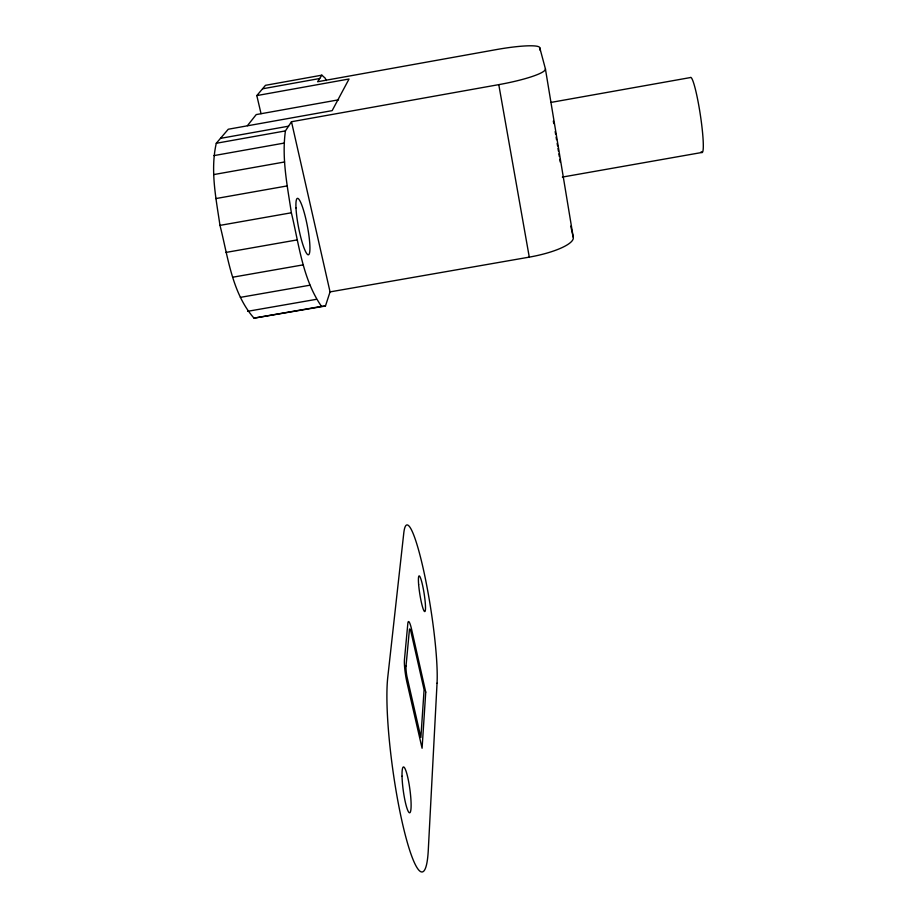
<?xml version="1.0" encoding="UTF-8"?>
<svg xmlns="http://www.w3.org/2000/svg" width="917" height="917" viewBox="0 0 917 917"><rect width="100%" height="100%" fill="white"/><g stroke="black" fill="none" stroke-linecap="round" stroke-linejoin="round"><path stroke-width="1.38" d="M326.337 80.57L325.145 78.094L321.844 75.171L317.614 81.739L496.441 49.575A43.592 5.938 -10.3 0 1 539.746 47.673L545.397 68.809A47.822 7.153 -10.3 0 1 498.779 84.639L291.491 121.732L330.051 291.893L325.455 306.014L253.998 318.142C231.852 292.913 228.046 256.852 219.977 225.387C216.045 198.381 210.108 170.367 216.286 143.27L228.264 129.24L332.149 110.636L349.045 79L256.817 95.586L261.036 113.662M325.455 306.014L321.5 306.381C302.61 279.135 299.022 244.335 291.365 212.778C287.342 185.784 281.576 158.24 285.428 130.902L291.491 121.732M247.407 125.686L256.221 114.591L338.579 99.815M256.817 95.586L265.46 85.327L321.844 75.171M262.571 88.8L319.724 78.518M220.538 138.352L288.58 126.179M216.286 143.27L285.428 130.902M213.913 155.615L284.029 143.109M551.151 102.383L690.306 77.578A37.998 3.932 81.3 0 1 700.577 116.47A37.998 3.932 81.3 0 1 701.15 151.763M213.718 174.585L284.579 161.977M215.793 198.576L287.101 185.933M219.977 225.387L291.365 212.778M562.35 177.084L702.273 152.405M225.857 252.45L296.993 239.933M232.884 277.186L303.424 264.818M240.369 297.36L310.038 285.187M330.051 291.893L529.281 257.127A45.965 11.646 -10.2 0 0 573.263 237.285L545.397 68.809M247.601 311.322L316.239 299.355M253.998 318.142L321.5 306.381M570.752 226.144L573.263 237.285M553.329 121.055L553.776 123.6M498.779 84.639L529.281 257.127M555.163 131.589L555.645 134.386M556.115 137.183L556.539 139.671M557.158 143.407L557.582 145.895M539.746 47.673L540.216 50.492M558.006 148.485L558.442 151.167M558.889 153.861L559.324 156.555M559.76 159.283L560.195 162.011M406.025 666.017L405.967 667.759A8.987 1.226 81.5 0 0 406.93 676.425L420.88 737.497L424.09 689.71L410.896 631.504A8.574 1.123 81.3 0 0 409.463 629.211L406.025 666.017M437.042 683.222L428.285 850.128A105.547 15.096 82.1 0 1 403.09 826.102A105.547 15.096 82.1 0 1 387.753 677.376L403.767 533.167A86.462 10.626 81.1 0 1 423.448 569.629A86.462 10.626 81.1 0 1 437.042 683.222M425.74 692.117L422.084 748.249L407.01 682.638A16.896 2.304 81.5 0 1 404.466 659.564L407.836 623.491A16.116 2.121 81.3 0 1 411.664 629.647L425.74 692.117M402.036 776.195A23.12 3.359 82.3 0 0 409.211 812.657A23.12 3.359 82.3 0 0 408.489 780.86A23.12 3.359 82.3 0 0 402.036 776.195M418.633 584.473A18.019 2.166 81 0 0 424.663 611.57A18.019 2.166 81 0 0 422.565 585.264A18.019 2.166 81 0 0 418.633 584.473M295.985 207.93A28.794 4.459 79 0 0 307.298 254.273A28.794 4.459 79 0 0 305.476 217.386A28.794 4.459 79 0 0 295.985 207.93"/></g></svg>
